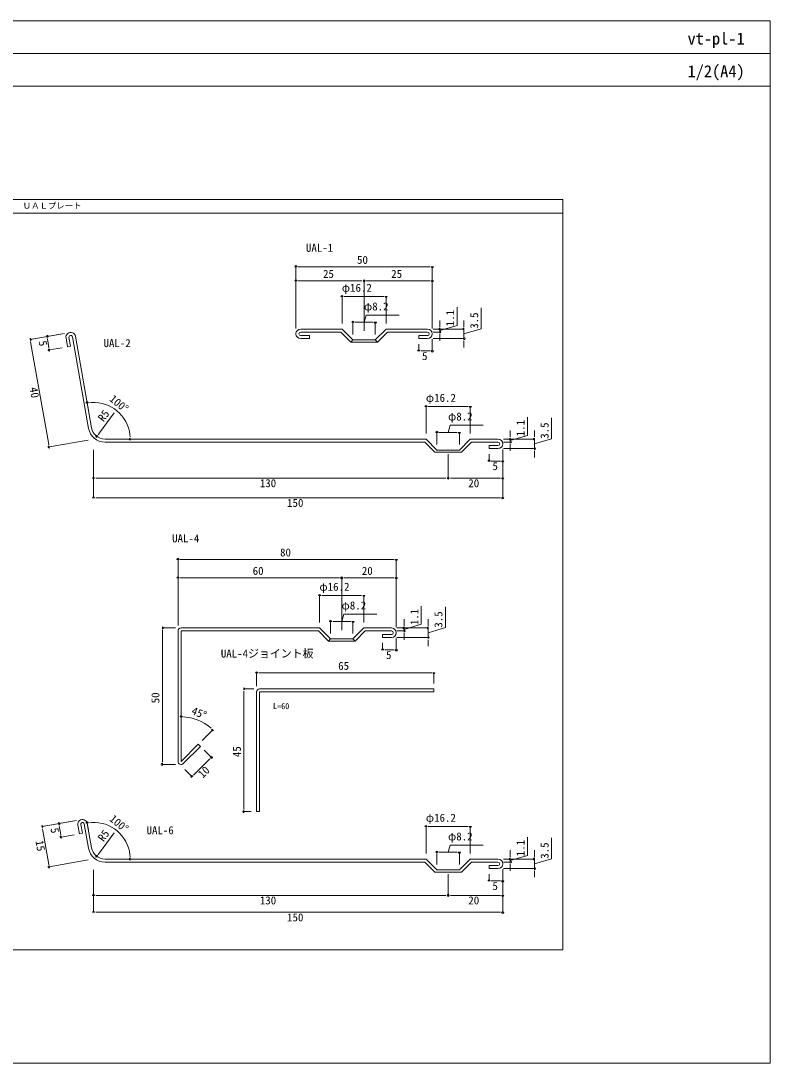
# Model space of a CAD drawing. Units: millimetres on the paper. Extents: x -276 to 276, y -191 to 191.
# Drawn here: x 1.3 to 276, y -191 to 191 of the extents above; entities that cross this region are included whole.
import ezdxf
from ezdxf.enums import TextEntityAlignment as Align

# ---------------------------------------------------------------- set-up
doc = ezdxf.new("R2010")
doc.units = ezdxf.units.MM
for name, color, linetype, lineweight in [('0-0_0', 7, 'Continuous', 18), ('0-1_WAKU', 7, 'Continuous', 18), ('0-4_sunpo', 7, 'Continuous', 18), ('0-5_KANAMONO', 4, 'Continuous', 18)]:
    doc.layers.add(name, color=color, linetype=linetype, lineweight=lineweight)
doc.layers.add('0-3_MOJI', color=7, linetype='Continuous')
doc.styles.add('ＭＳ ゴシック', font='')
doc.styles.get('ＭＳ ゴシック').set_extended_font_data('MS Gothic')

msp = doc.modelspace()

# ---------------------------------------------------------------- linework, layer by layer
at = {"layer": '0-0_0'}
for p, q in [((-276.004, 178.993), (275.996, 178.993)), ((101.75, 100.869), (102.55, 100.869)), ((102.95, 100.869), (103.75, 100.869)), ((151.35, 100.869), (150.55, 100.869)), ((152.55, 100.869), (151.75, 100.869)), ((101.75, 95.715), (102.55, 95.715)), ((102.95, 95.715), (103.75, 95.715)), ((126.35, 95.715), (125.55, 95.715)), ((126.75, 95.715), (127.55, 95.715)), ((127.55, 95.715), (126.75, 95.715)), ((127.95, 95.715), (128.75, 95.715)), ((151.35, 95.715), (150.55, 95.715)), ((152.55, 95.715), (151.75, 95.715)), ((118.65, 89.973), (119.45, 89.973)), ((119.85, 89.973), (120.65, 89.973)), ((134.45, 89.973), (133.65, 89.973)), ((135.65, 89.973), (134.85, 89.973)), ((122.65, 80.503), (123.45, 80.503)), ((123.85, 80.503), (124.65, 80.503)), ((130.45, 80.503), (129.65, 80.503)), ((131.65, 80.503), (130.85, 80.503)), ((154.915, 78.829), (154.915, 79.629)), ((154.915, 77.629), (154.915, 78.429)), ((154.915, 77.329), (154.915, 76.529)), ((163.736, 78.829), (163.736, 79.629)), ((163.736, 77.629), (163.736, 78.429)), ((4.672, 74.619), (4.811, 73.831)), ((4.881, 73.437), (5.02, 72.649)), ((10.8, 75.699), (10.939, 74.911)), ((11.008, 74.517), (11.147, 73.729)), ((154.915, 76.129), (154.915, 75.329)), ((163.736, 74.929), (163.736, 74.129)), ((163.736, 73.729), (163.736, 72.929)), ((11.599, 71.169), (11.46, 71.957)), ((11.807, 69.987), (11.668, 70.775)), ((146.75, 69.996), (147.55, 69.996)), ((147.95, 69.996), (148.75, 69.996)), ((151.35, 69.996), (150.55, 69.996)), ((152.55, 69.996), (151.75, 69.996)), ((25.228, 50.895), (26.023, 50.987)), ((26.42, 51.033), (27.215, 51.125)), ((149.46, 49.645), (150.26, 49.645)), ((150.66, 49.645), (151.46, 49.645)), ((165.26, 49.645), (164.46, 49.645)), ((166.46, 49.645), (165.66, 49.645)), ((28.958, 38.35), (29.432, 38.994)), ((29.669, 39.317), (30.142, 39.962)), ((41.356, 38.5), (41.308, 39.299)), ((153.46, 40.176), (154.26, 40.176)), ((154.66, 40.176), (155.46, 40.176)), ((161.26, 40.176), (160.46, 40.176)), ((162.46, 40.176), (161.66, 40.176)), ((180.725, 38.502), (180.725, 39.302)), ((189.546, 38.502), (189.546, 39.302)), ((11.549, 35.62), (11.41, 36.408)), ((11.757, 34.438), (11.618, 35.226)), ((41.427, 37.302), (41.38, 38.101)), ((180.725, 37.302), (180.725, 38.102)), ((180.725, 37.002), (180.725, 36.202)), ((180.725, 35.802), (180.725, 35.002)), ((189.546, 37.302), (189.546, 38.102)), ((189.546, 34.602), (189.546, 33.802)), ((189.546, 33.402), (189.546, 32.602)), ((172.56, 29.668), (173.36, 29.668)), ((173.76, 29.668), (174.56, 29.668)), ((177.16, 29.668), (176.36, 29.668)), ((178.36, 29.668), (177.56, 29.668)), ((27.56, 23.4), (28.36, 23.4)), ((28.76, 23.4), (29.56, 23.4)), ((157.16, 23.4), (156.36, 23.4)), ((157.56, 23.4), (158.36, 23.4)), ((158.36, 23.4), (157.56, 23.4)), ((158.76, 23.4), (159.56, 23.4)), ((177.16, 23.4), (176.36, 23.4)), ((178.36, 23.4), (177.56, 23.4)), ((27.56, 16.178), (28.36, 16.178)), ((28.76, 16.178), (29.56, 16.178)), ((177.16, 16.178), (176.36, 16.178)), ((178.36, 16.178), (177.56, 16.178)), ((58.536, -6.375), (59.336, -6.375)), ((59.736, -6.375), (60.536, -6.375)), ((138.136, -6.375), (137.336, -6.375)), ((139.336, -6.375), (138.536, -6.375)), ((58.536, -13.132), (59.336, -13.132)), ((59.736, -13.132), (60.536, -13.132)), ((118.136, -13.132), (117.336, -13.132)), ((118.536, -13.132), (119.336, -13.132)), ((119.336, -13.132), (118.536, -13.132)), ((119.736, -13.132), (120.536, -13.132)), ((138.136, -13.132), (137.336, -13.132)), ((139.336, -13.132), (138.536, -13.132)), ((110.436, -19.617), (111.236, -19.617)), ((111.636, -19.617), (112.436, -19.617)), ((126.236, -19.617), (125.436, -19.617)), ((127.436, -19.617), (126.636, -19.617)), ((114.436, -29.087), (115.236, -29.087)), ((115.636, -29.087), (116.436, -29.087)), ((122.236, -29.087), (121.436, -29.087)), ((123.436, -29.087), (122.636, -29.087)), ((141.801, -30.719), (141.801, -29.919)), ((150.622, -30.719), (150.622, -29.919)), ((53.177, -31.119), (53.177, -31.919)), ((53.177, -32.319), (53.177, -33.119)), ((141.801, -31.919), (141.801, -31.119)), ((141.801, -32.219), (141.801, -33.019)), ((141.801, -33.419), (141.801, -34.219)), ((150.622, -31.919), (150.622, -31.119)), ((150.622, -34.619), (150.622, -35.419)), ((150.622, -35.819), (150.622, -36.619)), ((133.536, -39.552), (134.336, -39.552)), ((134.736, -39.552), (135.536, -39.552)), ((138.136, -39.552), (137.336, -39.552)), ((139.336, -39.552), (138.536, -39.552)), ((87.322, -47.95), (88.122, -47.95)), ((88.522, -47.95), (89.322, -47.95)), ((151.922, -47.95), (151.122, -47.95)), ((153.122, -47.95), (152.322, -47.95)), ((83.044, -53.421), (83.044, -54.221)), ((83.044, -54.621), (83.044, -55.421)), ((59.736, -64.051), (60.535, -64.09)), ((60.935, -64.11), (61.734, -64.149)), ((71.032, -68.293), (70.439, -67.756)), ((71.922, -69.098), (71.329, -68.561)), ((53.177, -80.719), (53.177, -79.919)), ((70.545, -79.473), (69.979, -80.039)), ((71.393, -78.625), (70.827, -79.19)), ((53.177, -81.919), (53.177, -81.119)), ((63.756, -86.261), (64.322, -85.696)), ((64.605, -85.413), (65.171, -84.847)), ((83.044, -98.021), (83.044, -97.221)), ((83.044, -99.221), (83.044, -98.421)), ((15.141, -102.827), (15.28, -103.615)), ((25.228, -103.011), (26.023, -102.919)), ((26.42, -102.873), (27.215, -102.781)), ((9.025, -103.906), (9.164, -104.693)), ((9.233, -105.087), (9.372, -105.875)), ((15.349, -104.009), (15.488, -104.797)), ((15.94, -107.357), (15.801, -106.569)), ((149.46, -104.26), (150.26, -104.26)), ((150.66, -104.26), (151.46, -104.26)), ((165.26, -104.26), (164.46, -104.26)), ((166.46, -104.26), (165.66, -104.26)), ((16.148, -108.539), (16.009, -107.751)), ((29.669, -114.589), (30.142, -113.944)), ((153.46, -113.73), (154.26, -113.73)), ((154.66, -113.73), (155.46, -113.73)), ((161.26, -113.73), (160.46, -113.73)), ((162.46, -113.73), (161.66, -113.73)), ((11.56, -118.284), (11.421, -117.496)), ((28.958, -115.556), (29.432, -114.911)), ((41.356, -115.406), (41.308, -114.607)), ((41.427, -116.604), (41.38, -115.805)), ((180.725, -115.404), (180.725, -114.604)), ((180.725, -116.604), (180.725, -115.804)), ((180.725, -116.904), (180.725, -117.704)), ((180.725, -118.104), (180.725, -118.904)), ((189.546, -115.404), (189.546, -114.604)), ((189.546, -116.604), (189.546, -115.804)), ((11.768, -119.466), (11.629, -118.678)), ((189.546, -119.304), (189.546, -120.104)), ((189.546, -120.504), (189.546, -121.304)), ((172.56, -124.237), (173.36, -124.237)), ((173.76, -124.237), (174.56, -124.237)), ((177.16, -124.237), (176.36, -124.237)), ((178.36, -124.237), (177.56, -124.237)), ((27.56, -129.505), (28.36, -129.505)), ((28.76, -129.505), (29.56, -129.505)), ((157.16, -129.505), (156.36, -129.505)), ((157.56, -129.505), (158.36, -129.505)), ((158.36, -129.505), (157.56, -129.505)), ((158.76, -129.505), (159.56, -129.505)), ((177.16, -129.505), (176.36, -129.505)), ((178.36, -129.505), (177.56, -129.505)), ((27.56, -135.728), (28.36, -135.728)), ((28.76, -135.728), (29.56, -135.728)), ((177.16, -135.728), (176.36, -135.728)), ((178.36, -135.728), (177.56, -135.728))]:
    msp.add_line(p, q, dxfattribs=at)
for centre, start, end in [((102.15, 100.869), 0, 180), ((152.15, 100.869), 180, 0), ((102.15, 95.715), 0, 180), ((127.15, 95.715), 0, 180), ((127.15, 95.715), 180, 0), ((152.15, 95.715), 180, 0), ((119.05, 89.973), 0, 180), ((135.25, 89.973), 180, 0), ((123.05, 80.503), 0, 180), ((131.25, 80.503), 180, 0), ((154.915, 78.029), 90, 270), ((154.915, 76.929), 270, 90), ((163.736, 78.029), 90, 270), ((4.742, 74.225), 280, 100), ((10.869, 75.305), 280, 100), ((163.736, 74.529), 270, 90), ((11.738, 70.381), 100, 280), ((147.15, 69.996), 0, 180), ((152.15, 69.996), 180, 0), ((25.625, 50.941), 6.58848, 186.58848), ((149.86, 49.645), 0, 180), ((166.06, 49.645), 180, 0), ((29.195, 38.672), 53.69515, 233.69515), ((153.86, 40.176), 0, 180), ((162.06, 40.176), 180, 0), ((11.688, 34.832), 100, 280), ((41.404, 37.702), 93.41152, 273.41152), ((180.725, 37.702), 90, 270), ((180.725, 36.602), 270, 90), ((189.546, 37.702), 90, 270), ((189.546, 34.202), 270, 90), ((172.96, 29.668), 0, 180), ((177.96, 29.668), 180, 0), ((27.96, 23.4), 0, 180), ((157.96, 23.4), 0, 180), ((157.96, 23.4), 180, 0), ((177.96, 23.4), 180, 0), ((27.96, 16.178), 0, 180), ((177.96, 16.178), 180, 0), ((58.936, -6.375), 0, 180), ((138.936, -6.375), 180, 0), ((58.936, -13.132), 0, 180), ((118.936, -13.132), 0, 180), ((118.936, -13.132), 180, 0), ((138.936, -13.132), 180, 0), ((110.836, -19.617), 0, 180), ((127.036, -19.617), 180, 0), ((114.836, -29.087), 0, 180), ((123.036, -29.087), 180, 0), ((53.177, -31.519), 270, 90), ((141.801, -31.519), 90, 270), ((141.801, -32.619), 270, 90), ((150.622, -31.519), 90, 270), ((150.622, -35.019), 270, 90), ((133.936, -39.552), 0, 180), ((138.936, -39.552), 180, 0), ((87.722, -47.95), 0, 180), ((152.722, -47.95), 180, 0), ((83.044, -53.821), 270, 90), ((60.136, -64.071), 357.1779, 177.1779), ((71.625, -68.83), 137.8221, 317.8221), ((71.11, -78.907), 225, 45), ((53.177, -81.519), 90, 270), ((64.039, -85.979), 45, 225), ((83.044, -98.821), 90, 270), ((15.211, -103.221), 280, 100), ((25.625, -102.965), 6.58848, 186.58848), ((9.094, -104.299), 280, 100), ((149.86, -104.26), 0, 180), ((166.06, -104.26), 180, 0), ((16.079, -108.145), 100, 280), ((153.86, -113.73), 0, 180), ((162.06, -113.73), 180, 0), ((29.195, -115.234), 53.69515, 233.69515), ((41.404, -116.204), 93.41152, 273.41152), ((180.725, -116.204), 90, 270), ((180.725, -117.304), 270, 90), ((189.546, -116.204), 90, 270), ((11.699, -119.072), 100, 280), ((189.546, -119.704), 270, 90), ((172.96, -124.237), 0, 180), ((177.96, -124.237), 180, 0), ((27.96, -129.505), 0, 180), ((157.96, -129.505), 0, 180), ((157.96, -129.505), 180, 0), ((177.96, -129.505), 180, 0), ((27.96, -135.728), 0, 180), ((177.96, -135.728), 180, 0)]:
    msp.add_arc(centre, 0.4, start, end, dxfattribs=at)
at = {"layer": '0-1_WAKU'}
msp.add_line((-200.004, 120.493), (199.996, 120.493), dxfattribs=at)
for points in [[(275.996, 166.993), (-276.004, 166.993), (-276.004, 190.993), (275.996, 190.993)], [(-276.004, -191.007), (275.996, -191.007), (275.996, 190.993), (-276.004, 190.993)], [(-200.004, -149.507), (199.996, -149.507), (199.996, 125.493), (-200.004, 125.493)]]:
    msp.add_lwpolyline(points, close=True, dxfattribs=at)
at = {"layer": '0-4_sunpo'}
for p, q in [((102.15, 78.279), (102.15, 100.869)), ((103.75, 100.869), (150.55, 100.869)), ((152.15, 78.279), (152.15, 100.869)), ((102.15, 78.279), (102.15, 95.715)), ((125.55, 95.715), (103.75, 95.715)), ((127.15, 77.329), (127.15, 95.715)), ((127.15, 77.329), (127.15, 95.715)), ((128.75, 95.715), (150.55, 95.715)), ((152.15, 78.279), (152.15, 95.715)), ((119.05, 80.029), (119.05, 89.973)), ((120.65, 89.973), (133.65, 89.973)), ((135.25, 80.029), (135.25, 89.973)), ((123.05, 76.029), (123.05, 80.503)), ((124.65, 80.503), (129.65, 80.503)), ((131.25, 76.029), (131.25, 80.503)), ((154.915, 79.629), (154.915, 81.229)), ((163.736, 79.629), (163.736, 81.229)), ((17.321, 76.443), (4.742, 74.225)), ((17.321, 76.443), (10.869, 75.305)), ((152.4, 78.029), (163.736, 78.029)), ((152.4, 78.029), (154.915, 78.029)), ((152.4, 76.929), (154.915, 76.929)), ((154.915, 76.929), (154.915, 78.029)), ((154.915, 76.929), (154.915, 78.029)), ((163.736, 78.029), (163.736, 74.529)), ((163.736, 78.029), (163.736, 74.529)), ((5.02, 72.649), (11.41, 36.408)), ((11.147, 73.729), (11.46, 71.957)), ((152.15, 74.279), (152.15, 69.996)), ((152.4, 74.529), (163.736, 74.529)), ((154.915, 75.329), (154.915, 73.729)), ((163.736, 72.929), (163.736, 71.329)), ((16.466, 71.215), (11.738, 70.381)), ((147.15, 72.529), (147.15, 69.996)), ((148.75, 69.996), (150.55, 69.996)), ((26.098, 48.261), (25.625, 50.941)), ((35.52, 47.282), (30.142, 39.962)), ((149.86, 39.702), (149.86, 49.645)), ((151.46, 49.645), (164.46, 49.645)), ((166.06, 39.702), (166.06, 49.645)), ((153.86, 35.702), (153.86, 40.176)), ((155.46, 40.176), (160.46, 40.176)), ((162.06, 35.702), (162.06, 40.176)), ((180.725, 39.302), (180.725, 40.902)), ((189.546, 39.302), (189.546, 40.902)), ((25.99, 37.354), (11.688, 34.832)), ((178.21, 37.702), (189.546, 37.702)), ((178.21, 37.702), (180.725, 37.702)), ((178.21, 36.602), (180.725, 36.602)), ((180.725, 36.602), (180.725, 37.702)), ((180.725, 36.602), (180.725, 37.702)), ((180.725, 35.002), (180.725, 33.402)), ((189.546, 37.702), (189.546, 34.202)), ((189.546, 37.702), (189.546, 34.202)), ((27.96, 33.752), (27.96, 16.178)), ((27.96, 33.752), (27.96, 23.4)), ((157.96, 32.202), (157.96, 23.4)), ((157.96, 32.202), (157.96, 23.4)), ((172.96, 32.202), (172.96, 29.668)), ((177.96, 33.952), (177.96, 16.178)), ((177.96, 33.952), (177.96, 29.668)), ((177.96, 33.752), (177.96, 23.4)), ((178.21, 34.202), (189.546, 34.202)), ((189.546, 32.602), (189.546, 31.002)), ((174.56, 29.668), (176.36, 29.668)), ((156.36, 23.4), (29.56, 23.4)), ((176.36, 23.4), (159.56, 23.4)), ((176.36, 16.178), (29.56, 16.178)), ((58.936, -30.561), (58.936, -6.375)), ((60.536, -6.375), (137.336, -6.375)), ((138.936, -31.269), (138.936, -6.375)), ((58.936, -29.561), (58.936, -13.132)), ((60.536, -13.132), (117.336, -13.132)), ((118.936, -32.261), (118.936, -13.132)), ((118.936, -32.288), (118.936, -13.132)), ((120.536, -13.132), (137.336, -13.132)), ((138.936, -31.269), (138.936, -13.132)), ((110.836, -29.561), (110.836, -19.617)), ((112.436, -19.617), (125.436, -19.617)), ((127.036, -29.519), (127.036, -19.617)), ((114.836, -33.519), (114.836, -29.087)), ((116.436, -29.087), (121.436, -29.087)), ((123.036, -33.519), (123.036, -29.087)), ((141.801, -29.919), (141.801, -28.319)), ((150.622, -29.919), (150.622, -28.319)), ((58.036, -31.519), (53.177, -31.519)), ((53.177, -33.119), (53.177, -79.919)), ((139.186, -31.519), (150.622, -31.519)), ((139.186, -31.519), (141.801, -31.519)), ((139.186, -32.619), (141.801, -32.619)), ((141.801, -32.619), (141.801, -31.519)), ((141.801, -32.619), (141.801, -31.519)), ((141.801, -34.219), (141.801, -35.819)), ((150.622, -31.519), (150.622, -35.019)), ((150.622, -31.519), (150.622, -35.019)), ((133.936, -37.019), (133.936, -39.552)), ((138.936, -35.269), (138.936, -39.552)), ((139.186, -35.019), (150.622, -35.019)), ((150.622, -36.619), (150.622, -38.219)), ((135.536, -39.552), (137.336, -39.552)), ((87.722, -52.821), (87.722, -47.95)), ((89.322, -47.95), (151.122, -47.95)), ((152.722, -51.821), (152.722, -47.95)), ((86.722, -53.821), (83.044, -53.821)), ((83.044, -55.421), (83.044, -97.221)), ((67.743, -72.712), (71.625, -68.83)), ((68.521, -76.318), (71.11, -78.907)), ((69.979, -80.039), (65.171, -84.847)), ((58.036, -81.519), (53.177, -81.519)), ((61.45, -83.389), (64.039, -85.979)), ((85.722, -98.821), (83.044, -98.821)), ((21.662, -102.083), (9.094, -104.299)), ((21.662, -102.083), (15.211, -103.221)), ((26.098, -105.645), (25.625, -102.965)), ((9.372, -105.875), (11.421, -117.496)), ((15.488, -104.797), (15.801, -106.569)), ((35.52, -106.624), (30.142, -113.944)), ((149.86, -114.204), (149.86, -104.26)), ((151.46, -104.26), (164.46, -104.26)), ((166.06, -114.204), (166.06, -104.26)), ((20.807, -107.311), (16.079, -108.145)), ((153.86, -118.204), (153.86, -113.73)), ((155.46, -113.73), (160.46, -113.73)), ((162.06, -118.204), (162.06, -113.73)), ((180.725, -114.604), (180.725, -113.004)), ((189.546, -114.604), (189.546, -113.004)), ((25.99, -116.552), (11.699, -119.072)), ((178.21, -116.204), (189.546, -116.204)), ((178.21, -116.204), (180.725, -116.204)), ((178.21, -117.304), (180.725, -117.304)), ((180.725, -117.304), (180.725, -116.204)), ((180.725, -117.304), (180.725, -116.204)), ((189.546, -116.204), (189.546, -119.704)), ((189.546, -116.204), (189.546, -119.704)), ((27.96, -120.154), (27.96, -135.728)), ((27.96, -120.154), (27.96, -129.505)), ((157.96, -121.704), (157.96, -129.505)), ((157.96, -121.704), (157.96, -129.505)), ((172.96, -121.704), (172.96, -124.237)), ((177.96, -119.954), (177.96, -135.728)), ((177.96, -119.954), (177.96, -124.237)), ((177.96, -120.154), (177.96, -129.505)), ((178.21, -119.704), (189.546, -119.704)), ((180.725, -118.904), (180.725, -120.504)), ((189.546, -121.304), (189.546, -122.904)), ((174.56, -124.237), (176.36, -124.237)), ((156.36, -129.505), (29.56, -129.505)), ((176.36, -129.505), (159.56, -129.505)), ((176.36, -135.728), (29.56, -135.728))]:
    msp.add_line(p, q, dxfattribs=at)
for points in [[(154.915, 77.479), (161.215, 79.369), (161.215, 86.043)], [(163.736, 76.279), (170.036, 78.169), (170.036, 85.838)], [(127.15, 80.503), (127.937, 83.128), (139.992, 83.128)], [(157.96, 40.176), (158.747, 42.801), (170.802, 42.801)], [(180.725, 37.152), (187.025, 39.042), (187.025, 45.716)], [(189.546, 35.952), (195.846, 37.842), (195.846, 45.511)], [(118.936, -29.087), (119.723, -26.462), (131.778, -26.462)], [(141.801, -32.069), (148.101, -30.179), (148.101, -23.505)], [(150.622, -33.269), (156.922, -31.379), (156.922, -23.71)], [(180.725, -116.754), (187.025, -114.864), (187.025, -108.19)], [(189.546, -117.954), (195.846, -116.064), (195.846, -108.395)], [(157.96, -113.73), (158.747, -111.105), (170.802, -111.105)]]:
    msp.add_lwpolyline(points, dxfattribs=at)
for centre, radius, start, end in [((27.96, 37.702), 13.444, 6.82304, 93.17696), ((60.136, -80.319), 16.249, 50.6442, 84.3558), ((27.96, -116.204), 13.444, 6.82304, 93.17696)]:
    msp.add_arc(centre, radius, start, end, dxfattribs=at)
at = {"layer": '0-5_KANAMONO'}
for p, q in [((20.235, 75.179), (26.148, 41.642)), ((27.231, 41.833), (21.318, 75.37)), ((123.05, 74.029), (122.272, 73.251)), ((131.25, 74.029), (132.028, 73.251)), ((32.155, 36.602), (149.404, 36.602)), ((58.936, -32.619), (58.936, -80.419)), ((114.836, -35.519), (114.058, -36.297)), ((123.036, -35.519), (123.813, -36.297)), ((24.576, -103.347), (26.148, -112.264)), ((27.231, -112.073), (25.659, -103.156))]:
    msp.add_line(p, q, dxfattribs=at)
for points in [[(103.9, 78.029), (119.05, 78.029), (123.05, 74.029), (131.25, 74.029), (135.25, 78.029), (150.4, 78.029)], [(150.4, 76.929), (135.705, 76.929), (132.028, 73.251), (122.272, 73.251), (118.594, 76.929), (103.9, 76.929)], [(17.871, 74.763), (18.435, 71.562), (19.519, 71.753), (18.954, 74.954)], [(103.9, 75.629), (107.15, 75.629), (107.15, 74.529), (103.9, 74.529)], [(150.4, 74.529), (147.15, 74.529), (147.15, 75.629), (150.4, 75.629)], [(176.21, 37.702), (166.06, 37.702), (162.06, 33.702), (153.86, 33.702), (149.86, 37.702), (32.155, 37.702)], [(149.404, 36.602), (153.082, 32.924), (162.838, 32.924), (166.515, 36.602), (176.21, 36.602)], [(176.21, 35.302), (172.96, 35.302), (172.96, 34.202), (176.21, 34.202)], [(137.186, -31.519), (127.036, -31.519), (123.036, -35.519), (114.836, -35.519), (110.836, -31.519), (60.036, -31.519)], [(60.813, -81.197), (67.107, -74.904), (66.329, -74.126), (60.036, -80.419), (60.036, -32.619), (110.38, -32.619), (114.058, -36.297), (123.813, -36.297), (127.491, -32.619), (137.186, -32.619)], [(137.186, -33.919), (133.936, -33.919), (133.936, -35.019), (137.186, -35.019)], [(87.722, -54.921), (87.722, -98.821), (88.822, -98.821), (88.822, -54.921), (152.722, -54.921), (152.722, -53.821), (88.822, -53.821)], [(22.212, -103.763), (22.777, -106.964), (23.86, -106.773), (23.295, -103.572)], [(176.21, -116.204), (166.06, -116.204), (162.06, -120.204), (153.86, -120.204), (149.86, -116.204), (32.155, -116.204)], [(32.155, -117.304), (149.404, -117.304), (153.082, -120.982), (162.838, -120.982), (166.515, -117.304), (176.21, -117.304)], [(176.21, -118.604), (172.96, -118.604), (172.96, -119.704), (176.21, -119.704)]]:
    msp.add_lwpolyline(points, dxfattribs=at)
for centre, radius, start, end in [((19.594, 75.067), 1.75, 10, 190), ((103.9, 76.279), 1.75, 90, 270), ((103.9, 76.279), 0.65, 90, 270), ((150.4, 76.279), 1.75, 270, 90), ((150.4, 76.279), 0.65, 270, 90), ((19.594, 75.067), 0.65, 10, 190), ((32.155, 42.702), 6.1, 190, 270), ((32.155, 42.702), 5, 190, 270), ((176.21, 35.952), 1.75, 270, 90), ((176.21, 35.952), 0.65, 270, 90), ((60.036, -32.619), 1.1, 90, 180), ((137.186, -33.269), 1.75, 270, 90), ((137.186, -33.269), 0.65, 270, 90), ((88.822, -54.921), 1.1, 90, 180), ((60.036, -80.419), 1.1, 180, 315), ((23.936, -103.46), 1.75, 10, 190), ((23.936, -103.46), 0.65, 10, 190), ((32.155, -111.204), 6.1, 190, 270), ((32.155, -111.204), 5, 190, 270), ((176.21, -117.954), 1.75, 270, 90), ((176.21, -117.954), 0.65, 270, 90)]:
    msp.add_arc(centre, radius, start, end, dxfattribs=at)

# ---------------------------------------------------------------- texts
at = {"layer": '0-1_WAKU', "style": 'ＭＳ ゴシック'}
for s, p in [('vt-pl-1', (245.707, 180.993)), ('1/2(A4)', (245.707, 168.993))]:
    msp.add_text(s, height=4.399, dxfattribs=at).set_placement(p, align=Align.BOTTOM_LEFT)
at = {"layer": '0-3_MOJI', "style": 'ＭＳ ゴシック'}
for s, height, p in [('ＵＡＬプレート', 2.199, (1.996, 121.493)), ('UAL-1', 2.933, (105.824, 105.459)), ('UAL-2', 2.933, (31.611, 70.548)), ('UAL-4', 2.933, (56.769, -1.012)), ('UAL-4ジョイント板', 2.933, (74.62, -43.232)), ('L=60', 2.199, (93.731, -61.921)), ('UAL-6', 2.933, (47.386, -107.981))]:
    msp.add_text(s, height=height, dxfattribs=at).set_placement(p, align=Align.BOTTOM_LEFT)
at = {"layer": '0-4_sunpo', "style": 'ＭＳ ゴシック'}
for s, p in [('50', (124.541, 101.069)), ('25', (112.081, 95.915)), ('25', (137.081, 95.915)), ('φ16.2', (118.967, 90.822)), ('φ8.2', (127.081, 83.978)), ('5', (148.391, 65.796)), ('φ16.2', (149.777, 50.495)), ('φ8.2', (157.891, 43.65)), ('5', (174.201, 25.468)), ('130', (88.909, 19.2)), ('20', (165.341, 19.2)), ('150', (98.909, 11.978)), ('80', (96.326, -6.175)), ('60', (86.296, -12.932)), ('20', (126.316, -12.932)), ('φ16.2', (110.753, -18.767)), ('φ8.2', (118.867, -25.612)), ('5', (135.177, -43.752)), ('65', (117.634, -47.75)), ('φ16.2', (149.777, -103.411)), ('φ8.2', (157.891, -110.256)), ('5', (174.201, -128.437)), ('130', (88.909, -133.705)), ('20', (165.341, -133.705)), ('150', (98.909, -139.928))]:
    msp.add_text(s, height=2.933, dxfattribs=at).set_placement(p, align=Align.BOTTOM_LEFT)
for s, rotation, p in [('1.1', 90, (161.015, 79.061)), ('3.5', 90, (169.836, 78.145)), ('5', 280, (6.949, 73.353)), ('40', 280, (3.631, 56.339)), ('100°', 320, (32.95, 51.325)), ('R5', 53.695, (32.344, 43.296)), ('1.1', 90, (186.825, 38.734)), ('3.5', 90, (195.646, 37.818)), ('1.1', 90, (147.901, -30.487)), ('3.5', 90, (156.722, -31.403)), ('50', 90, (52.977, -59.128)), ('45°', 337.5, (63.232, -63.798)), ('45', 90, (82.844, -78.849)), ('10', 45, (68.599, -87.358)), ('100°', 320, (32.95, -102.581)), ('5', 280, (11.29, -105.173)), ('R5', 53.695, (32.344, -110.61)), ('15', 280, (5.791, -109.755)), ('1.1', 90, (186.825, -115.172)), ('3.5', 90, (195.646, -116.088))]:
    msp.add_text(s, height=2.933, rotation=rotation, dxfattribs=at).set_placement(p, align=Align.BOTTOM_LEFT)

doc.saveas('drawing.dxf')
